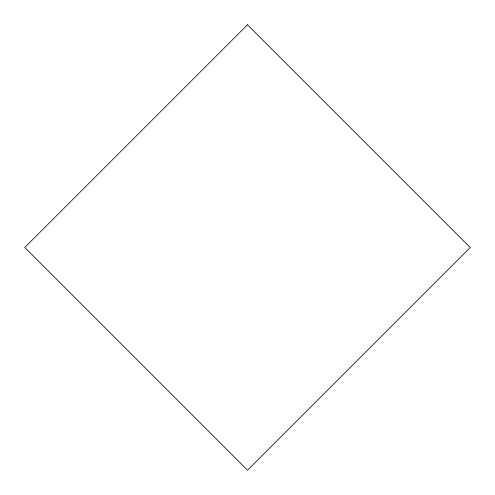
<?xml version="1.0" encoding="UTF-8"?>
<svg xmlns="http://www.w3.org/2000/svg" width="495" height="495" viewBox="0 0 495 495"><rect width="100%" height="100%" fill="white"/><g stroke="black" fill="none" stroke-linecap="round" stroke-linejoin="round"><path stroke-width="0.74" d="M247.5 24.75L24.75 247.5L247.5 470.25L470.25 247.5L247.5 24.75"/></g></svg>
